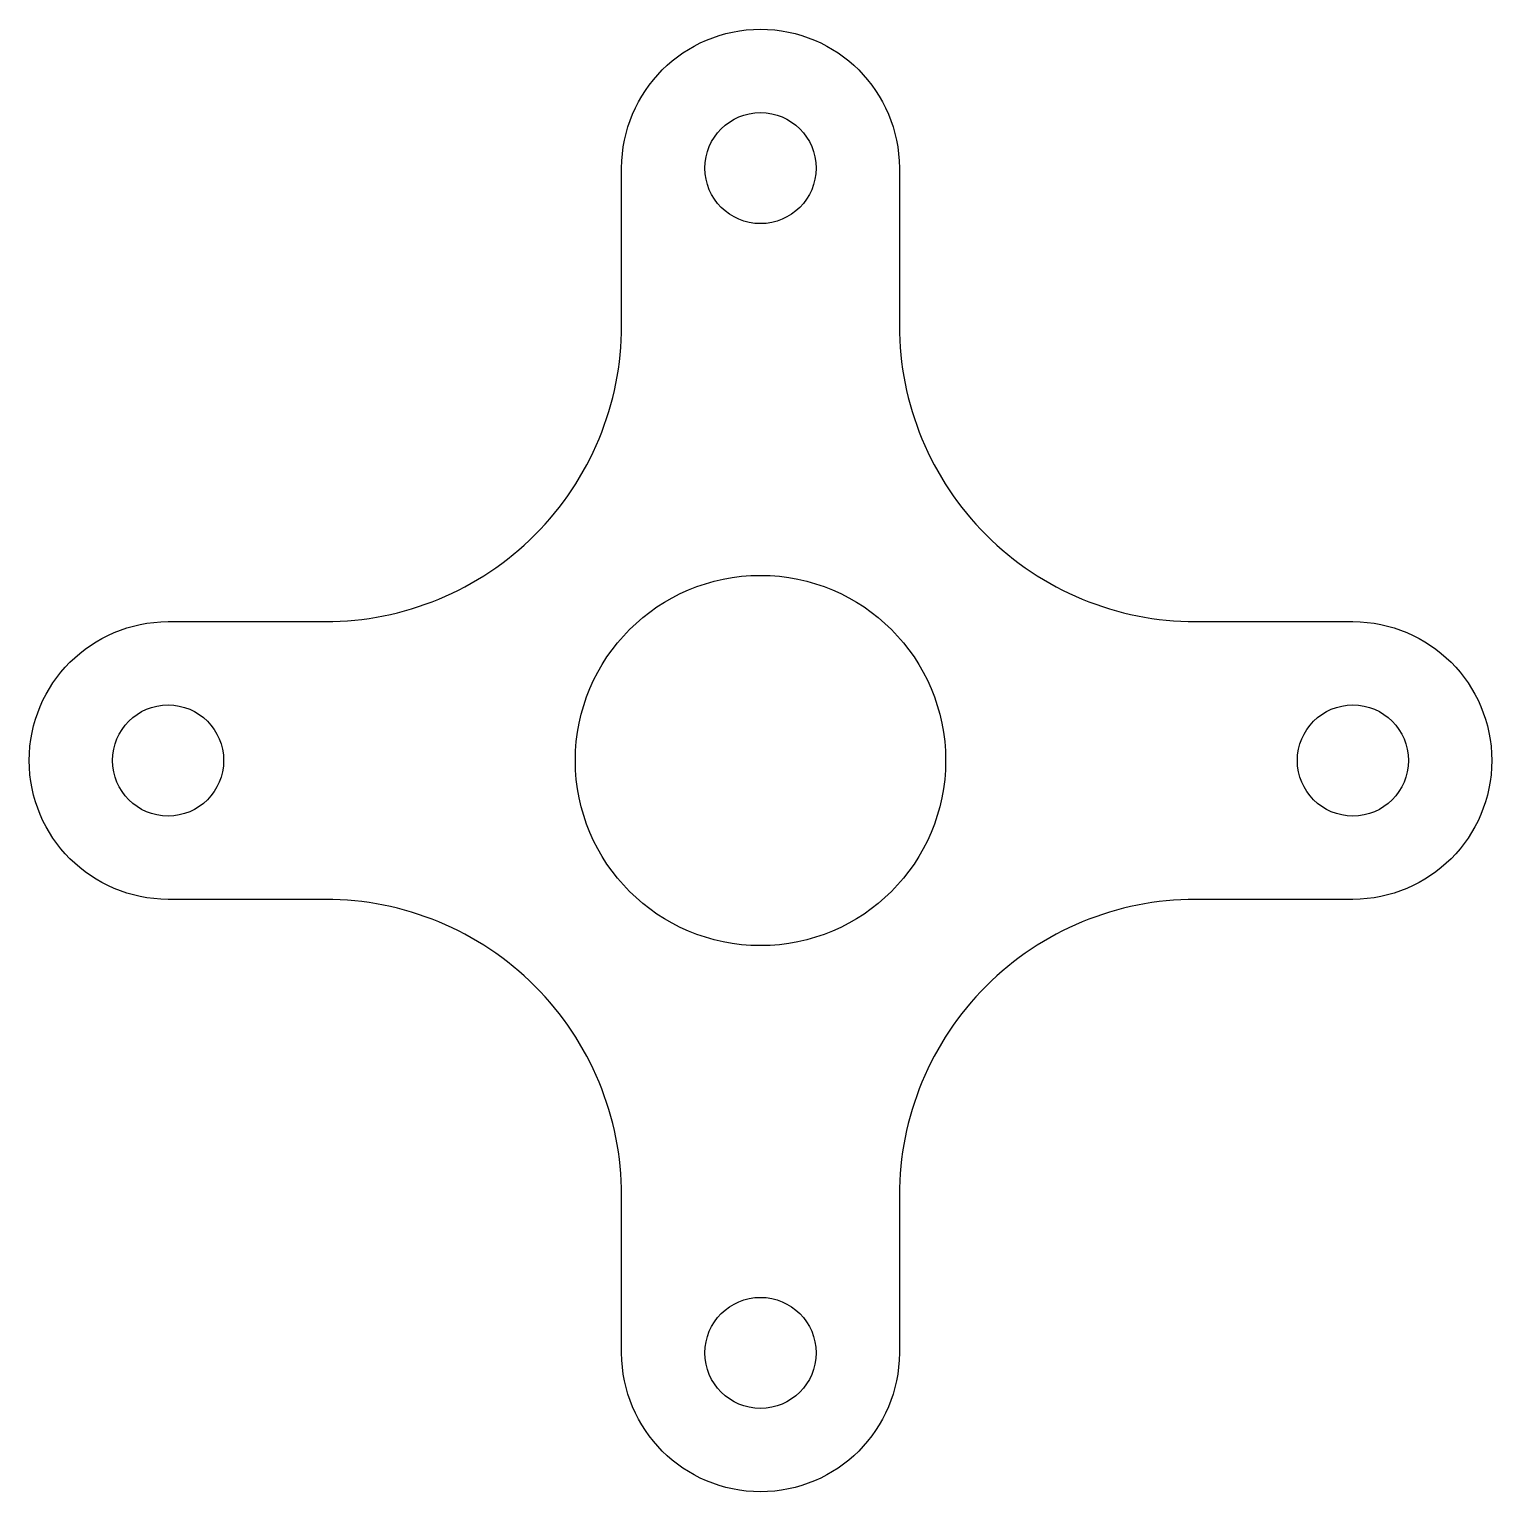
# Model space of a CAD drawing. Header units: millimetres. Extents: x -19.7 to 19.8, y -35.7 to 3.7.
import ezdxf

# ---------------------------------------------------------------- set-up
doc = ezdxf.new("R2010")
doc.units = ezdxf.units.MM

msp = doc.modelspace()

# ---------------------------------------------------------------- linework, layer by layer
msp.add_lwpolyline([(-3.75, 0, -1), (3.75, 0), (3.75, -4.25, 0.414214), (11.75, -12.25), (16, -12.25, -1), (16, -19.75), (11.75, -19.75, 0.414214), (3.75, -27.75), (3.75, -32, -1), (-3.75, -32), (-3.75, -27.75, 0.414214), (-11.75, -19.75), (-16, -19.75, -1), (-16, -12.25), (-11.75, -12.25, 0.414214), (-3.75, -4.25)], format="xyb", close=True)
for centre, radius in [((0, 0), 1.5), ((0, -16), 5), ((-16, -16), 1.5), ((16, -16), 1.5), ((0, -32), 1.5)]:
    msp.add_circle(centre, radius)

doc.saveas('drawing.dxf')
